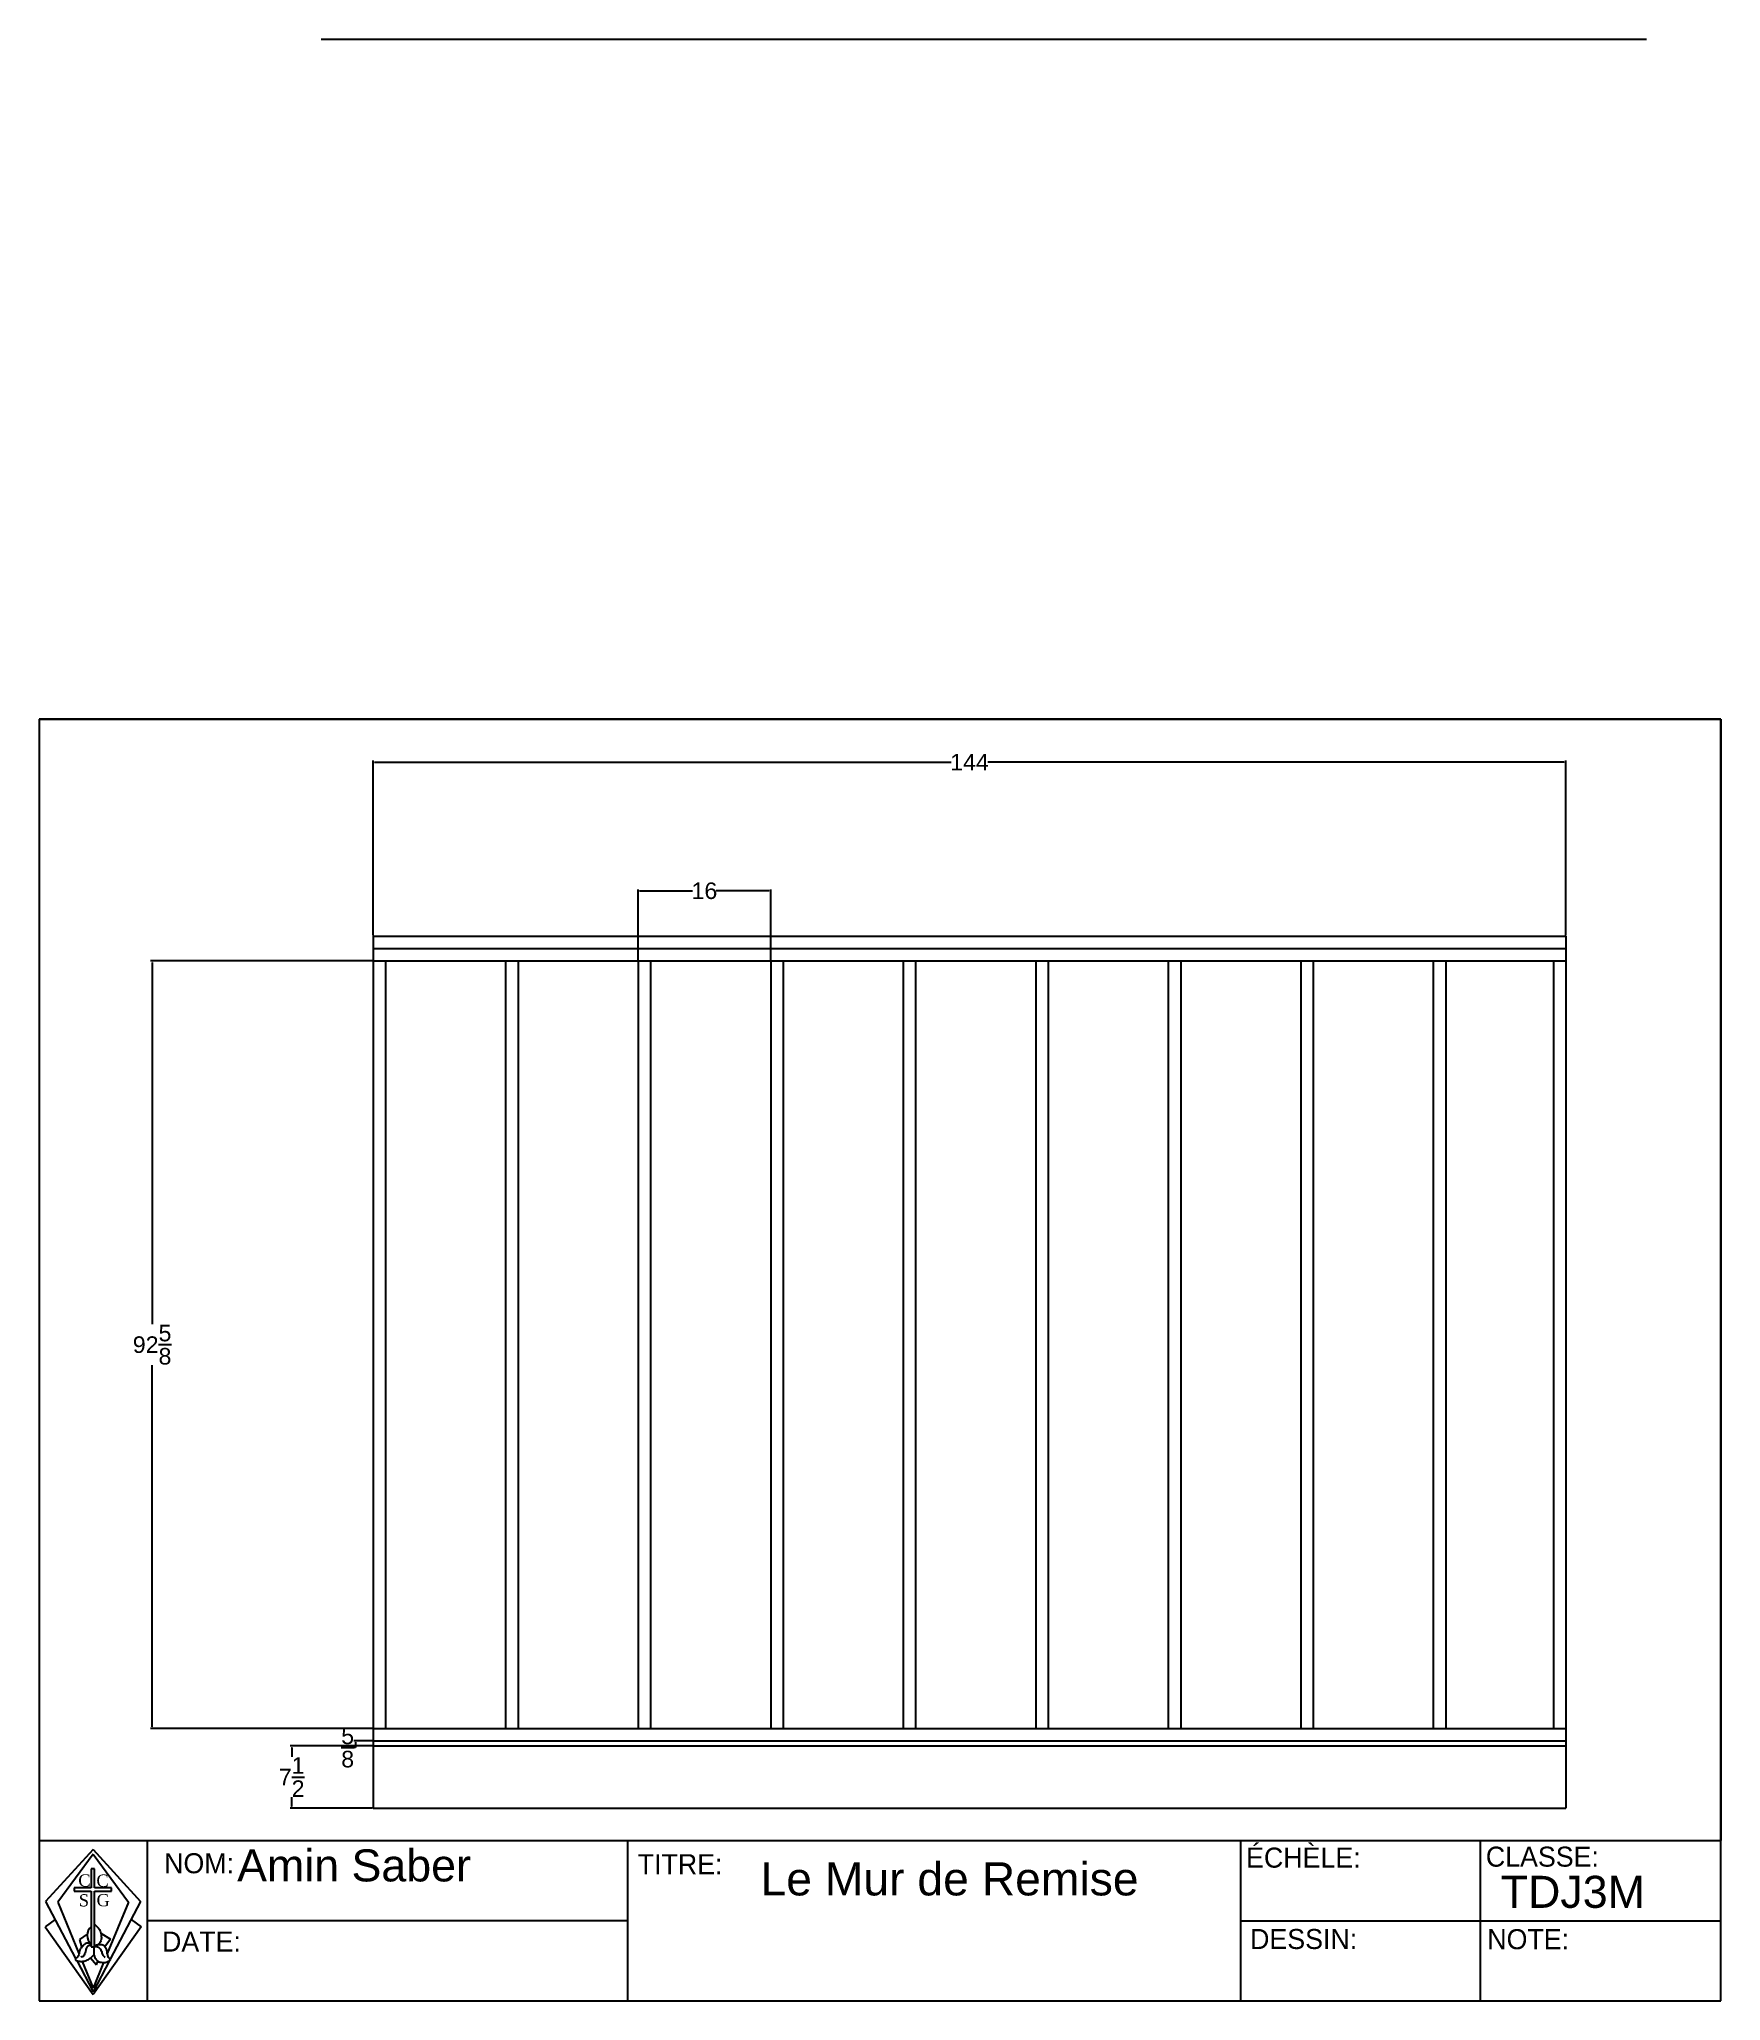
# Model space of a CAD drawing. Header units: inches. Extents: x 23 to 226, y 22 to 259.
import ezdxf

# ---------------------------------------------------------------- set-up
doc = ezdxf.new("R2010")
doc.units = ezdxf.units.IN
doc.header["$MEASUREMENT"] = 0
doc.layers.add('Layer1', color=7, linetype='Continuous')
doc.styles.get("Standard").update_dxf_attribs({"font": 'arial.ttf'})
doc.dimstyles.get("Standard").update_dxf_attribs({"dimtxt": 2, "dimasz": 0.18, "dimexe": 0.18, "dimexo": 0.0625, "dimgap": 0.09, "dimtad": 0, "dimtih": 1, "dimtoh": 1, "dimdec": 3, "dimzin": 0, "dimdsep": 46, "dimlunit": 5, "dimtxsty": 'Standard', "dimcen": 0.09, "dimadec": 0, "dimazin": 0, "dimtfac": 1, "dimtdec": 3, "dimtofl": 0, "dimtmove": 0, "dimatfit": 3, "dimfxl": 1, "dimtolj": 1, "dimtzin": 0, "dimarcsym": 0})

# ---------------------------------------------------------------- blocks, each defined once
blk = doc.blocks.new('*D3')
at = {"color": 0, "lineweight": -2, "transparency": 16777216}
for p, q in [((62.91, 150.61), (62.91, 171.72)), ((63.09, 171.54), (132.71, 171.54)), ((206.73, 171.54), (137.11, 171.54)), ((206.91, 150.61), (206.91, 171.72))]:
    blk.add_line(p, q, dxfattribs=at)
at = {"color": 0, "transparency": 16777216}
for points in [[(63.09, 171.57), (63.09, 171.51), (62.91, 171.54)], [(206.73, 171.57), (206.73, 171.51), (206.91, 171.54)]]:
    blk.add_solid(points, dxfattribs=at)
at = {"layer": 'Defpoints', "color": 0, "transparency": 16777216}
for p in [(206.91, 171.54), (62.91, 150.55), (206.91, 150.55)]:
    blk.add_point(p, dxfattribs=at)
at = {"color": 0, "transparency": 16777216, "insert": (134.91, 171.54), "char_height": 2, "attachment_point": 5}
blk.add_mtext('\\A1;144', dxfattribs=at)
blk = doc.blocks.new('*D4')
at = {"color": 0, "lineweight": -2, "transparency": 16777216}
for p, q in [((62.85, 52.8), (52.9, 52.8)), ((53.08, 52.62), (53.08, 51.48)), ((62.85, 45.3), (52.9, 45.3)), ((53.08, 45.48), (53.08, 46.62))]:
    blk.add_line(p, q, dxfattribs=at)
at = {"color": 0, "transparency": 16777216}
for points in [[(53.05, 52.62), (53.11, 52.62), (53.08, 52.8)], [(53.05, 45.48), (53.11, 45.48), (53.08, 45.3)]]:
    blk.add_solid(points, dxfattribs=at)
at = {"layer": 'Defpoints', "color": 0, "transparency": 16777216}
for p in [(53.08, 52.8), (62.91, 52.8), (62.91, 45.3)]:
    blk.add_point(p, dxfattribs=at)
at = {"color": 0, "transparency": 16777216, "insert": (53.08, 49.05), "char_height": 2, "attachment_point": 5}
blk.add_mtext('\\A1;7{\\H1.000000x;\\S1/2;}', dxfattribs=at)
blk = doc.blocks.new('*D5')
at = {"color": 0, "lineweight": -2, "transparency": 16777216}
for p, q in [((62.85, 53.43), (60.6, 53.43)), ((62.85, 52.8), (60.6, 52.8)), ((60.78, 52.62), (60.6, 52.62)), ((60.78, 53.25), (60.78, 52.98)), ((60.78, 52.8), (60.78, 52.62))]:
    blk.add_line(p, q, dxfattribs=at)
at = {"color": 0, "transparency": 16777216}
for points in [[(60.75, 53.25), (60.81, 53.25), (60.78, 53.43)], [(60.75, 52.98), (60.81, 52.98), (60.78, 52.8)]]:
    blk.add_solid(points, dxfattribs=at)
at = {"layer": 'Defpoints', "color": 0, "transparency": 16777216}
for p in [(60.78, 52.8), (62.91, 53.43), (62.91, 52.8)]:
    blk.add_point(p, dxfattribs=at)
at = {"color": 0, "transparency": 16777216, "insert": (59.84, 52.62), "char_height": 2, "attachment_point": 5}
blk.add_mtext('\\A1;{\\H1.000000x;\\S5/8;}', dxfattribs=at)
blk = doc.blocks.new('*D6')
at = {"color": 0, "lineweight": -2, "transparency": 16777216}
for p, q in [((62.85, 147.55), (36.05, 147.55)), ((36.23, 147.37), (36.23, 103.7)), ((36.23, 55.11), (36.23, 98.77)), ((62.85, 54.93), (36.05, 54.93))]:
    blk.add_line(p, q, dxfattribs=at)
at = {"color": 0, "transparency": 16777216}
for points in [[(36.2, 147.37), (36.26, 147.37), (36.23, 147.55)], [(36.2, 55.11), (36.26, 55.11), (36.23, 54.93)]]:
    blk.add_solid(points, dxfattribs=at)
at = {"layer": 'Defpoints', "color": 0, "transparency": 16777216}
for p in [(62.91, 147.55), (36.23, 54.93), (62.91, 54.93)]:
    blk.add_point(p, dxfattribs=at)
at = {"color": 0, "transparency": 16777216, "insert": (36.23, 101.24), "char_height": 2, "attachment_point": 5}
blk.add_mtext('\\A1;92{\\H1.000000x;\\S5/8;}', dxfattribs=at)
blk = doc.blocks.new('*D7')
at = {"color": 0, "lineweight": -2, "transparency": 16777216}
for p, q in [((94.91, 147.61), (94.91, 156.19)), ((95.09, 156.01), (101.48, 156.01)), ((110.73, 156.01), (104.34, 156.01)), ((110.91, 147.61), (110.91, 156.19))]:
    blk.add_line(p, q, dxfattribs=at)
at = {"color": 0, "transparency": 16777216}
for points in [[(95.09, 156.04), (95.09, 155.98), (94.91, 156.01)], [(110.73, 156.04), (110.73, 155.98), (110.91, 156.01)]]:
    blk.add_solid(points, dxfattribs=at)
at = {"layer": 'Defpoints', "color": 0, "transparency": 16777216}
for p in [(110.91, 156.01), (94.91, 147.55), (110.91, 147.55)]:
    blk.add_point(p, dxfattribs=at)
at = {"color": 0, "transparency": 16777216, "insert": (102.91, 156.01), "char_height": 2, "attachment_point": 5}
blk.add_mtext('\\A1;16', dxfattribs=at)
blk = doc.blocks.new('CARTOUCHE CCS-G')
for p, q in [((10.75, 8.25), (0.25, 8.25)), ((0.25, 8.25), (0.25, 0.25)), ((0.25, 8.25), (10.75, 8.25)), ((10.75, 0.25), (10.75, 8.25)), ((10.75, 8.25), (10.75, 1.25)), ((0.25, 1.25), (10.75, 1.25)), ((0.25, 1.25), (10.75, 1.25)), ((3.924, 1.25), (3.924, 0.25)), ((7.75, 1.25), (7.75, 0.25)), ((9.25, 0.25), (9.25, 1.25)), ((0.587, 1.195), (0.29, 0.87)), ((0.587, 1.166), (0.367, 0.866)), ((0.587, 1.195), (0.883, 0.87)), ((0.587, 1.166), (0.807, 0.866)), ((0.596, 1.074), (0.574, 1.074)), ((0.574, 1.074), (0.574, 0.954)), ((0.596, 0.954), (0.596, 1.074)), ((0.29, 0.87), (0.477, 0.514)), ((0.367, 0.866), (0.498, 0.545)), ((0.574, 0.954), (0.468, 0.954)), ((0.468, 0.954), (0.468, 0.935)), ((0.468, 0.935), (0.574, 0.935)), ((0.574, 0.935), (0.574, 0.587)), ((0.702, 0.954), (0.596, 0.954)), ((0.596, 0.587), (0.596, 0.935)), ((0.596, 0.935), (0.702, 0.935)), ((0.807, 0.866), (0.675, 0.545)), ((0.883, 0.87), (0.694, 0.509)), ((0.702, 0.935), (0.702, 0.954)), ((0.349, 0.758), (0.288, 0.711)), ((0.825, 0.758), (0.886, 0.711)), ((3.924, 0.75), (0.924, 0.75)), ((7.75, 0.75), (10.75, 0.75)), ((0.288, 0.711), (0.587, 0.289)), ((0.549, 0.665), (0.501, 0.632)), ((0.501, 0.632), (0.514, 0.586)), ((0.886, 0.711), (0.587, 0.289)), ((0.634, 0.673), (0.695, 0.635)), ((0.695, 0.635), (0.66, 0.586)), ((0.484, 0.501), (0.587, 0.305)), ((0.518, 0.496), (0.587, 0.328)), ((0.571, 0.518), (0.608, 0.475)), ((0.574, 0.587), (0.596, 0.587)), ((0.689, 0.501), (0.587, 0.305)), ((0.591, 0.587), (0.591, 0.537)), ((0.608, 0.475), (0.617, 0.497)), ((0.652, 0.488), (0.587, 0.328)), ((0.25, 0.25), (10.75, 0.25))]:
    blk.add_line(p, q)
blk.add_arc((0.62, 0.658), 0.071, 130.3869, 229.6131)
at = {"layer": 'Layer1'}
blk.add_line((0.924, 1.25), (0.924, 0.25), dxfattribs=at)
blk.add_open_spline([(0.596, 0.728), (0.607, 0.718), (0.626, 0.7), (0.639, 0.662), (0.639, 0.628), (0.624, 0.603), (0.612, 0.599), (0.607, 0.597)], degree=3, knots=[0.005173, 0.005173, 0.005173, 0.005173, 0.296407, 0.510371, 0.779298, 0.94262, 1.034616, 1.034616, 1.034616, 1.034616], dxfattribs=at)
for points in [[(0.574, 0.604), (0.559, 0.609), (0.536, 0.605), (0.525, 0.596), (0.514, 0.583), (0.504, 0.567), (0.5, 0.555), (0.497, 0.537), (0.493, 0.528), (0.472, 0.51)], [(0.472, 0.51), (0.486, 0.5), (0.509, 0.496), (0.537, 0.499), (0.565, 0.513), (0.591, 0.537)], [(0.574, 0.593), (0.561, 0.594), (0.547, 0.585), (0.541, 0.566), (0.536, 0.548), (0.53, 0.535), (0.52, 0.525), (0.51, 0.523)], [(0.591, 0.537), (0.598, 0.52), (0.611, 0.501), (0.636, 0.49), (0.669, 0.49), (0.697, 0.506)], [(0.697, 0.506), (0.687, 0.515), (0.681, 0.527), (0.675, 0.546), (0.673, 0.564), (0.665, 0.58), (0.654, 0.594), (0.625, 0.599), (0.603, 0.594), (0.596, 0.587)], [(0.596, 0.587), (0.609, 0.589), (0.62, 0.585), (0.629, 0.577), (0.64, 0.554), (0.648, 0.534), (0.661, 0.522)]]:
    blk.add_spline(points, degree=3, dxfattribs=at)
at = {"char_height": 0.125, "attachment_point": 1}
for s, insert, width in [('{\\Faehalf|c0;ÉCHÈLE:}', (7.786, 1.206), 1.77921), ('{\\Faehalf|c0;NOM:}', (1.03, 1.171), 1.69772), ('{\\Faehalf|c0;TITRE:}', (3.987, 1.165), 1.77921), ('{\\Faehalf|c0;CLASSE:}', (9.283, 1.212), 1.77921), ('{\\Faehalf|c0;DATE:}', (1.017, 0.682), 1.77921), ('{\\Faehalf|c0;DESSIN:}', (7.811, 0.698), 1.77921), ('{\\Faehalf|c0;NOTE:}', (9.292, 0.697), 1.77921)]:
    blk.add_mtext(s, dxfattribs=dict(at, insert=insert, width=width))
at = {"layer": 'Layer1', "insert": (1.486, 1.195), "char_height": 0.2, "attachment_point": 1}
blk.add_mtext_dynamic_manual_height_columns('Amin Saber', width=2.3298, gutter_width=1, heights=[0], dxfattribs=at)
at = {"layer": 'Layer1', "attachment_point": 1}
for s, insert, char_height, width in [('{\\fTimes New Roman|b0|i0|c0|p18;C}', (0.494, 1.039), 0.07618, 0.23538), ('{\\fTimes New Roman|b0|i0|c0|p18;C}', (0.607, 1.038), 0.07618, 0.23538), ('TDJ3M', (9.376, 1.03), 0.2, 1.26492), ('{\\fTimes New Roman|b0|i0|c0|p18;S}', (0.497, 0.915), 0.07618, 0.15021), ('{\\fTimes New Roman|b0|i0|c0|p18;G}', (0.608, 0.916), 0.07618, 0.22299)]:
    blk.add_mtext(s, dxfattribs=dict(at, insert=insert, char_height=char_height, width=width))

msp = doc.modelspace()

# ---------------------------------------------------------------- linework, layer by layer
for p, q in [((56.6498, 258.789), (216.6498, 258.789)), ((62.9117, 150.5509), (62.9117, 45.3009)), ((62.9117, 150.5509), (206.9117, 150.5509)), ((206.9117, 150.5509), (206.9117, 45.3009)), ((62.9117, 149.0509), (206.9117, 149.0509)), ((62.9117, 147.5509), (206.9117, 147.5509)), ((64.4117, 147.5509), (64.4117, 54.9259)), ((78.9117, 147.5509), (78.9117, 54.9259)), ((80.4117, 147.5509), (80.4117, 54.9259)), ((94.9117, 147.5509), (94.9117, 54.9259)), ((96.4117, 147.5509), (96.4117, 54.9259)), ((110.9117, 147.5509), (110.9117, 54.9259)), ((112.4117, 147.5509), (112.4117, 54.9259)), ((126.9117, 147.5509), (126.9117, 54.9259)), ((128.4117, 147.5509), (128.4117, 54.9259)), ((142.9117, 147.5509), (142.9117, 54.9259)), ((144.4117, 147.5509), (144.4117, 54.9259)), ((158.9117, 147.5509), (158.9117, 54.9259)), ((160.4117, 147.5509), (160.4117, 54.9259)), ((174.9117, 147.5509), (174.9117, 54.9259)), ((176.4117, 147.5509), (176.4117, 54.9259)), ((190.9117, 147.5509), (190.9117, 54.9259)), ((192.4117, 147.5509), (192.4117, 54.9259)), ((205.4117, 147.5509), (205.4117, 54.9259)), ((62.9117, 54.9259), (206.9117, 54.9259)), ((62.9117, 53.4259), (206.9117, 53.4259)), ((62.9117, 52.8009), (206.9117, 52.8009)), ((62.9117, 45.3009), (206.9117, 45.3009))]:
    msp.add_line(p, q)

# ---------------------------------------------------------------- block references
at = {"xscale": 19.33517642532381, "yscale": 19.33517642532381, "zscale": 19.33517642532381}
msp.add_blockref('CARTOUCHE CCS-G', (17.7666, 17.2176), dxfattribs=at)

# ---------------------------------------------------------------- texts
at = {"insert": (109.6824, 38.7674), "char_height": 4, "attachment_point": 1}
msp.add_mtext_dynamic_manual_height_columns('Le Mur de Remise', width=52.341839, gutter_width=1, heights=[0], dxfattribs=at)

# ---------------------------------------------------------------- dimensions: what is measured, and where the dimension line sits
for base, p1, p2, picture, middle in [((206.9117, 171.5356), (62.9117, 150.5509), (206.9117, 150.5509), '*D3', (134.9117, 171.5356)), ((110.9117, 156.0128), (94.9117, 147.5509), (110.9117, 147.5509), '*D7', (102.9117, 156.0128))]:
    dim = msp.add_linear_dim(base=base, p1=p1, p2=p2, dimstyle='Standard')
    dim.commit()
    dim.dimension.update_dxf_attribs({"geometry": picture, "text_midpoint": middle})
for base, p1, p2, picture, middle in [((36.2333, 54.9259), (62.9117, 147.5509), (62.9117, 54.9259), '*D6', (36.2333, 101.2384)), ((60.7759, 52.8009), (62.9117, 53.4259), (62.9117, 52.8009), '*D5', (59.8429, 52.6209)), ((53.0844, 52.8009), (62.9117, 45.3009), (62.9117, 52.8009), '*D4', (53.0844, 49.0509))]:
    dim = msp.add_linear_dim(base=base, p1=p1, p2=p2, angle=90, dimstyle='Standard')
    dim.commit()
    dim.dimension.update_dxf_attribs({"geometry": picture, "text_midpoint": middle})

doc.saveas('drawing.dxf')
